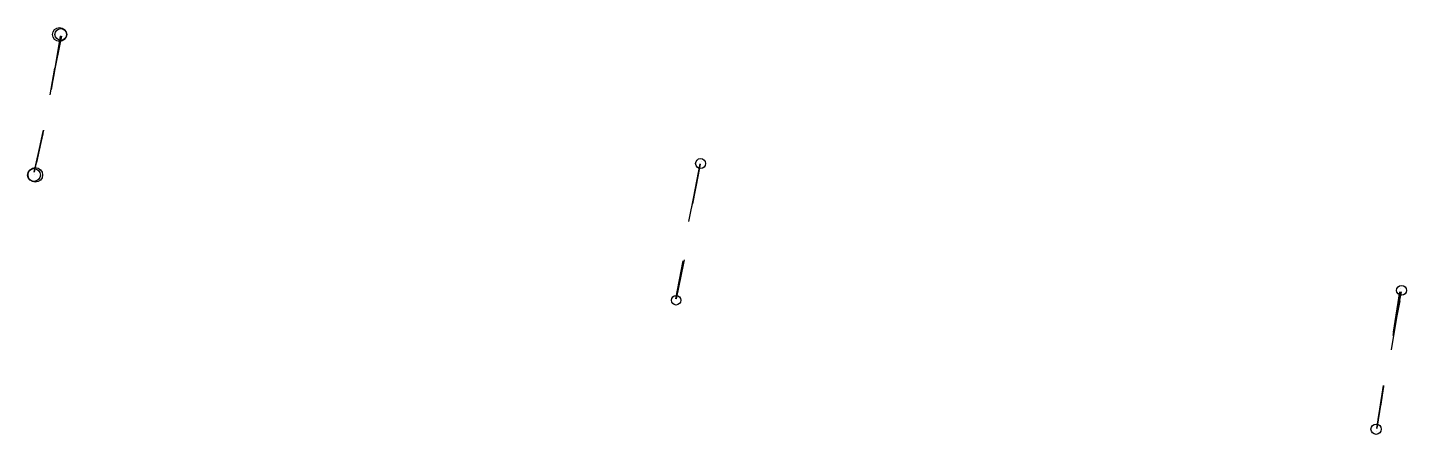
# Model space of a CAD drawing. Header units: metres. Extents: x 167326 to 167440, y 580444 to 580477.
import ezdxf

# ---------------------------------------------------------------- set-up
doc = ezdxf.new("R2010")
doc.units = ezdxf.units.M
doc.header["$LTSCALE"] = 2.5
for name, color, linetype in [('CANTI_7', 6, 'Continuous'), ('canti_7_1', 1, 'Continuous'), ('canti_7_2', 2, 'Continuous'), ('canti_7_3', 3, 'Continuous'), ('canti_7_4', 4, 'Continuous'), ('canti_7_5', 5, 'Continuous'), ('canti_7_6', 6, 'Continuous'), ('canti_H', 210, 'Continuous'), ('concrete', 8, 'Continuous'), ('cw_hight', 40, 'Continuous'), ('Foundations_1', 8, 'Continuous'), ('Mes_p', 130, 'Continuous'), ('pole_rail', 50, 'Continuous'), ('Poles_2', 190, 'Continuous'), ('PRM', 150, 'Continuous'), ('Soil_l', 34, 'Continuous'), ('sys_H', 30, 'Continuous')]:
    doc.layers.add(name, color=color, linetype=linetype)

msp = doc.modelspace()

# ---------------------------------------------------------------- linework, layer by layer
msp.add_line((167328.56, 580473.76, 148.66), (167328.26, 580472, 148.69))
at = {"layer": 'CANTI_7'}
for p, q in [((167326.87, 580465.19, 148.24), (167327.33, 580467.23, 148.59)), ((167379.93, 580454.74, 148.73), (167380.32, 580456.57, 149.03))]:
    msp.add_line(p, q, dxfattribs=at)
msp.add_polyline3d([(167437.86, 580444.19, 150.23), (167437.84, 580444.04, 150.24)], dxfattribs=at)
at = {"layer": 'canti_7_1'}
for points in [[(167329.04, 580476.43, 149.45), (167328.42, 580472.78, 148.9)], [(167326.89, 580465.19, 149.34), (167327.63, 580468.66, 148.89)], [(167381.24, 580462.3, 149.32), (167381.92, 580465.86, 149.97)], [(167379.92, 580454.73, 149.83), (167380.61, 580457.95, 149.31)], [(167439.19, 580451.7, 149.98), (167439.86, 580455.31, 150.44)], [(167437.84, 580444.04, 150.24), (167438.41, 580447.58, 149.95)]]:
    msp.add_polyline3d(points, dxfattribs=at)
at = {"layer": 'canti_7_2'}
msp.add_line((167438.41, 580447.58, 149.95), (167437.96, 580444.81, 150.18), dxfattribs=at)
for points in [[(167329.02, 580476.42, 148.45), (167328.47, 580473.07, 148.82)], [(167327.63, 580468.66, 148.89), (167327.06, 580465.97, 149.24)], [(167381.29, 580462.58, 149.24), (167381.93, 580465.85, 148.9)], [(167380.08, 580455.49, 149.71), (167380.61, 580457.95, 149.31)], [(167439.23, 580451.98, 149.91), (167439.9, 580455.3, 148.98)], [(167439.72, 580454.56, 150.34), (167439.19, 580451.7, 149.98)]]:
    msp.add_polyline3d(points, dxfattribs=at)
at = {"layer": 'canti_7_3'}
msp.add_line((167328.89, 580475.62, 148.54), (167328.47, 580473.07, 148.82), dxfattribs=at)
for points in [[(167326.87, 580465.19, 148.24), (167327.59, 580468.36, 148.79)], [(167381.78, 580465.1, 148.98), (167381.29, 580462.58, 149.24)], [(167380.55, 580457.67, 149.21), (167379.93, 580454.74, 148.73)], [(167439.75, 580454.56, 149.19), (167439.23, 580451.98, 149.91)], [(167437.85, 580444.04, 148.83), (167438.37, 580447.32, 149.85)]]:
    msp.add_polyline3d(points, dxfattribs=at)
at = {"layer": 'canti_7_4'}
for p, q in [((167327.59, 580468.36, 148.79), (167327.04, 580465.95, 148.37)), ((167381.24, 580462.3, 149.32), (167381.77, 580465.06, 149.82))]:
    msp.add_line(p, q, dxfattribs=at)
for points in [[(167328.91, 580475.65, 149.34), (167328.42, 580472.78, 148.9)], [(167380.09, 580455.47, 148.85), (167380.55, 580457.67, 149.21)], [(167439.53, 580453.53, 149.37), (167439.04, 580450.51, 149.37)], [(167437.97, 580444.77, 149.06), (167438.37, 580447.32, 149.85)], [(167438.4, 580447.5, 149.3), (167438.15, 580445.87, 149.3)]]:
    msp.add_polyline3d(points, dxfattribs=at)
at = {"layer": 'canti_7_5'}
msp.add_polyline3d([(167438.35, 580447.11, 149.76), (167438.35, 580447.08, 149.32)], dxfattribs=at)
at = {"layer": 'canti_7_6'}
for points in [[(167328.19, 580471.58, 148.69), (167328.56, 580473.76, 148.66)], [(167380.99, 580461.11, 149.06), (167381.43, 580463.28, 149.08)]]:
    msp.add_polyline3d(points, dxfattribs=at)
at = {"layer": 'canti_H'}
for points in [[(167328.96, 580477.12, 148.45), (167328.96, 580477.12, 149.45)], [(167381.95, 580466.31, 148.9), (167381.95, 580466.31, 149.97)], [(167326.82, 580464.38, 148.24), (167326.82, 580464.38, 149.34)], [(167439.89, 580455.84, 148.98), (167439.89, 580455.84, 150.44)], [(167379.93, 580454.22, 148.73), (167379.93, 580454.22, 149.83)], [(167437.79, 580443.54, 148.83), (167437.79, 580443.54, 150.24)]]:
    msp.add_polyline3d(points, dxfattribs=at)
at = {"layer": 'concrete'}
for centre, radius in [((167328.96, 580476.55, 142.32), 0.569), ((167326.96, 580464.96, 142.26), 0.602)]:
    msp.add_circle(centre, radius, dxfattribs=at)
at = {"layer": 'cw_hight'}
for points in [[(167328.47, 580473.18, 143.09), (167328.47, 580473.18, 148.28)], [(167327.61, 580468.53, 143.08), (167327.61, 580468.53, 148.26)], [(167381.28, 580462.56, 143.37), (167381.28, 580462.56, 148.6)], [(167380.51, 580457.88, 143.36), (167380.51, 580457.88, 148.57)], [(167439.22, 580451.98, 143.67), (167439.22, 580451.98, 148.97)], [(167438.37, 580447.33, 143.66), (167438.37, 580447.33, 148.93)]]:
    msp.add_polyline3d(points, dxfattribs=at)
at = {"layer": 'Foundations_1'}
for centre, radius in [((167329.07, 580476.55, 142.32), 0.484), ((167326.85, 580464.95, 142.26), 0.529), ((167381.95, 580465.9, 142.57), 0.407), ((167439.89, 580455.43, 142.87), 0.409), ((167379.93, 580454.61, 142.6), 0.388), ((167437.79, 580443.97, 142.88), 0.428)]:
    msp.add_circle(centre, radius, dxfattribs=at)
at = {"layer": 'Mes_p'}
for points in [[(167328.96, 580477.12, 143.09), (167328.96, 580477.12, 148.45)], [(167381.95, 580466.31, 143.37), (167381.95, 580466.31, 148.9)], [(167326.82, 580464.38, 143.08), (167326.82, 580464.38, 148.24)], [(167439.89, 580455.84, 143.67), (167439.89, 580455.84, 148.98)], [(167379.93, 580454.22, 143.36), (167379.93, 580454.22, 148.73)], [(167437.79, 580443.54, 143.66), (167437.79, 580443.54, 148.83)]]:
    msp.add_polyline3d(points, dxfattribs=at)
at = {"layer": 'pole_rail'}
for points, elevation in [([(167329.12, 580476.41), (167328.47, 580473.18)], 145.92), ([(167326.88, 580465.2), (167327.61, 580468.53)], 145.38), ([(167381.92, 580465.85), (167381.28, 580462.56)], 146.26), ([(167379.91, 580454.73), (167380.51, 580457.88)], 146.31), ([(167439.22, 580451.98), (167439.76, 580455.32)], 146.5), ([(167438.37, 580447.33), (167437.84, 580444.05)], 145.9)]:
    msp.add_lwpolyline(points, dxfattribs=dict(at, elevation=elevation))
at = {"layer": 'Poles_2'}
for points in [[(167329.16, 580476.42, 150.65), (167329.16, 580476.42, 142.48)], [(167382.02, 580466.08, 142.8), (167382.02, 580466.08, 150.96)], [(167326.86, 580464.96, 150.65), (167326.86, 580464.96, 142.49)], [(167439.8, 580455.56, 151.24), (167439.8, 580455.56, 143.08)], [(167379.97, 580454.71, 150.97), (167379.97, 580454.71, 142.81)], [(167437.79, 580443.78, 151.22), (167437.79, 580443.78, 143.06)]]:
    msp.add_polyline3d(points, dxfattribs=at)
at = {"layer": 'PRM'}
for points in [[(167328.96, 580477.12, 142.48), (167328.96, 580477.12, 143.09)], [(167381.95, 580466.31, 142.8), (167381.95, 580466.31, 143.37)], [(167326.82, 580464.38, 142.49), (167326.82, 580464.38, 143.08)], [(167439.89, 580455.84, 143.08), (167439.89, 580455.84, 143.67)], [(167379.93, 580454.22, 143.36), (167379.93, 580454.22, 142.81)], [(167437.79, 580443.54, 143.66), (167437.79, 580443.54, 143.06)]]:
    msp.add_polyline3d(points, dxfattribs=at)
at = {"layer": 'Soil_l'}
for points in [[(167328.96, 580477.12, 142.32), (167328.96, 580477.12, 142.48)], [(167381.95, 580466.31, 142.57), (167381.95, 580466.31, 142.8)], [(167326.82, 580464.38, 142.26), (167326.82, 580464.38, 142.49)], [(167439.89, 580455.84, 142.87), (167439.89, 580455.84, 143.08)], [(167379.93, 580454.22, 142.6), (167379.93, 580454.22, 142.81)], [(167437.79, 580443.54, 142.88), (167437.79, 580443.54, 143.06)]]:
    msp.add_polyline3d(points, dxfattribs=at)
at = {"layer": 'sys_H'}
for points in [[(167328.47, 580473.18, 148.28), (167328.47, 580473.18, 149.45)], [(167327.61, 580468.53, 148.26), (167327.61, 580468.53, 149.34)], [(167381.28, 580462.56, 148.6), (167381.28, 580462.56, 149.97)], [(167380.51, 580457.88, 148.57), (167380.51, 580457.88, 149.83)], [(167439.22, 580451.98, 148.97), (167439.22, 580451.98, 150.44)], [(167438.37, 580447.33, 148.93), (167438.37, 580447.33, 150.24)]]:
    msp.add_polyline3d(points, dxfattribs=at)

doc.saveas('drawing.dxf')
